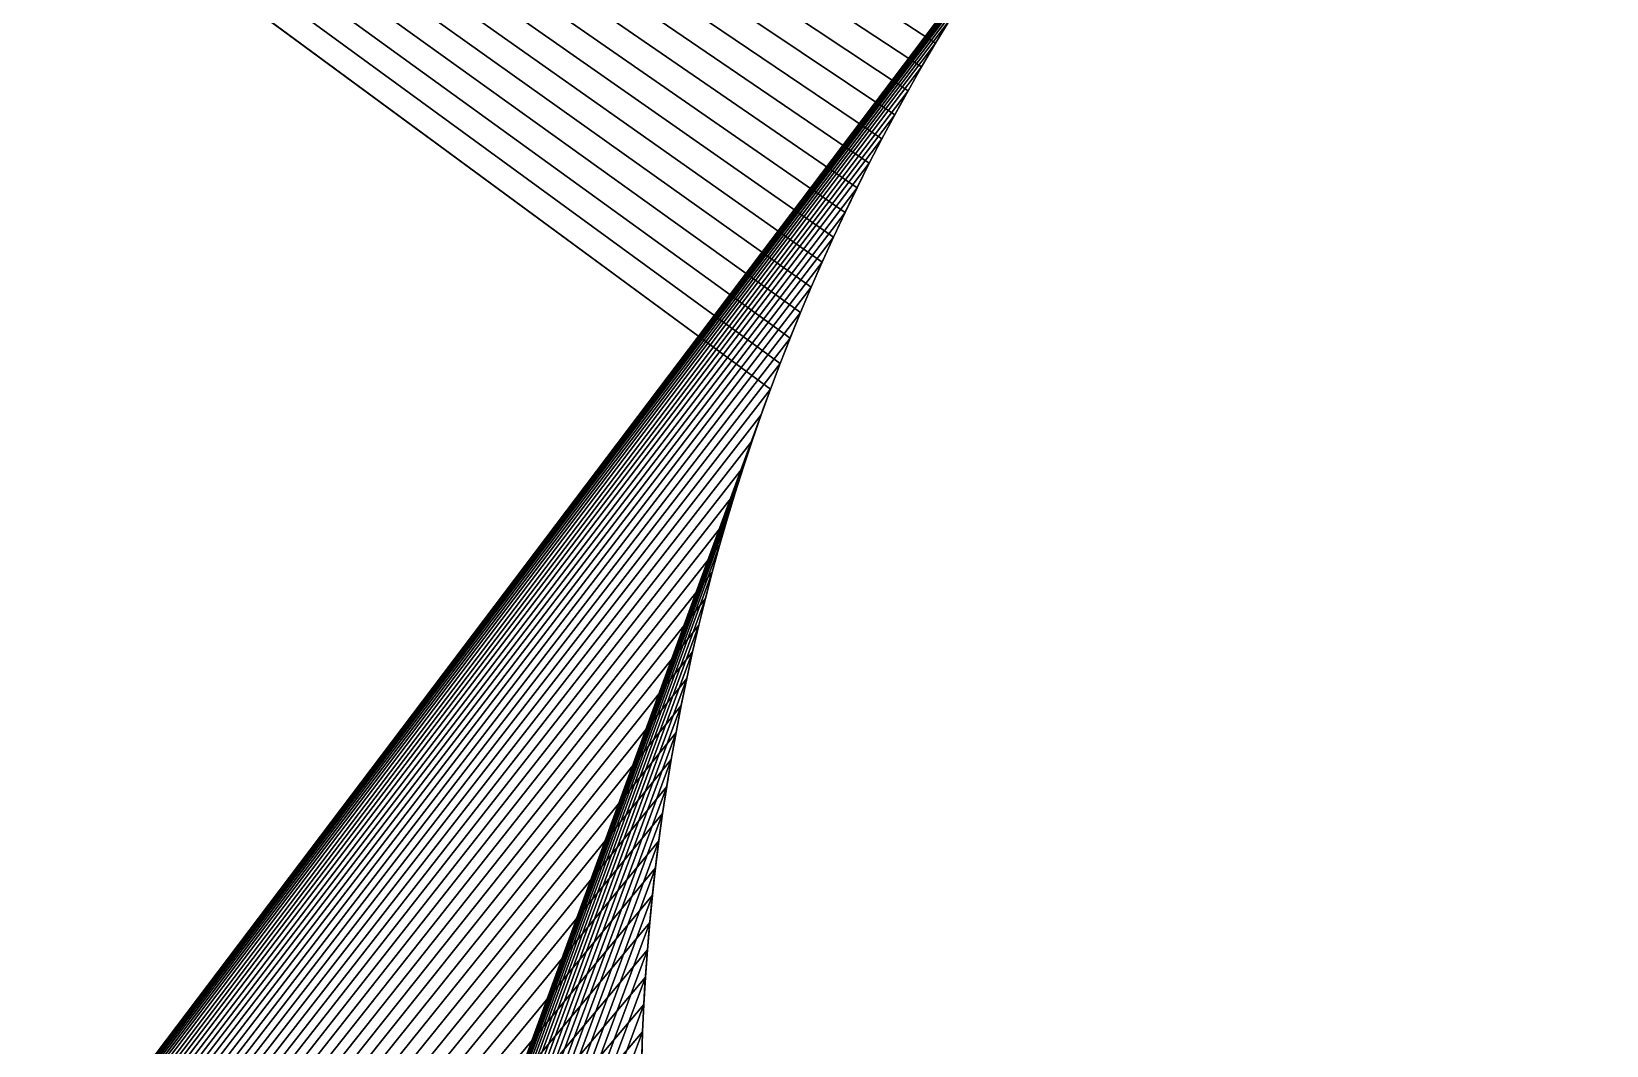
# Model space of a CAD drawing. Header units: millimetres. Extents: x 2995 to 3227, y 1383 to 1648.
# Drawn here: x 3193.786 to 3195.29, y 1563.728 to 1564.696 of the extents above; entities that cross this region are included whole.
import ezdxf

# ---------------------------------------------------------------- set-up
doc = ezdxf.new("R2010")
doc.units = ezdxf.units.MM

# ---------------------------------------------------------------- blocks, each defined once
blk = doc.blocks.new('Mastil_5')
for p, q in [((29.0244, 41.2812, -3), (29.0244, 41.2812, 5)), ((29.047, 41.2679, -3), (29.047, 41.2679, 5)), ((29.0698, 41.255, -3), (29.0698, 41.255, 5)), ((29.0927, 41.2424, -3), (29.0927, 41.2424, 5)), ((29.1158, 41.23, -3), (29.1158, 41.23, 5)), ((29.139, 41.218, -3), (29.139, 41.218, 5)), ((29.1624, 41.2063, -3), (29.1624, 41.2063, 5)), ((29.186, 41.1948, -3), (29.186, 41.1948, 5)), ((29.2097, 41.1837, -3), (29.2097, 41.1837, 5)), ((29.2335, 41.1729, -3), (29.2335, 41.1729, 5)), ((29.2575, 41.1624, -3), (29.2575, 41.1624, 5)), ((29.2816, 41.1522, -3), (29.2816, 41.1522, 5)), ((29.3059, 41.1424, -3), (29.3059, 41.1424, 5)), ((29.3303, 41.1328, -3), (29.3303, 41.1328, 5)), ((29.3548, 41.1236, -3), (29.3548, 41.1236, 5)), ((29.3794, 41.1147, -3), (29.3794, 41.1147, 5)), ((29.4041, 41.1061, -3), (29.4041, 41.1061, 5)), ((29.429, 41.0979, -3), (29.429, 41.0979, 5)), ((29.4539, 41.09, -3), (29.4539, 41.09, 5)), ((29.479, 41.0824, -3), (29.479, 41.0824, 5)), ((29.5041, 41.0751, -3), (29.5041, 41.0751, 5)), ((29.5294, 41.0681, -3), (29.5294, 41.0681, 5)), ((29.5547, 41.0615, -3), (29.5547, 41.0615, 5)), ((29.5801, 41.0553, -3), (29.5801, 41.0553, 5)), ((29.6056, 41.0493, -3), (29.6056, 41.0493, 5)), ((29.6312, 41.0437, -3), (29.6312, 41.0437, 5)), ((29.6568, 41.0384, -3), (29.6568, 41.0384, 5)), ((29.6825, 41.0335, -3), (29.6825, 41.0335, 5)), ((29.7083, 41.0289, -3), (29.7083, 41.0289, 5)), ((29.7341, 41.0246, -3), (29.7341, 41.0246, 5)), ((29.76, 41.0207, -3), (29.76, 41.0207, 5)), ((29.786, 41.0171, -3), (29.786, 41.0171, 5)), ((29.8119, 41.0139, -3), (29.8119, 41.0139, 5)), ((29.8379, 41.011, -3), (29.8379, 41.011, 5)), ((29.864, 41.0084, -3), (29.864, 41.0084, 5)), ((29.8901, 41.0062, -3), (29.8901, 41.0062, 5)), ((29.9162, 41.0043, -3), (29.9162, 41.0043, 5)), ((29.9423, 41.0027, -3), (29.9423, 41.0027, 5)), ((29.9685, 41.0015, -3), (29.9685, 41.0015, 5))]:
    blk.add_line(p, q)
at = {"color": 250, "true_color": 0x1e1e1e, "extrusion": (4.81911e-13, -4.51195e-14, -1)}
blk.add_arc((-30.047, 43, 3), 2, 270, 0, dxfattribs=at)
at = {"color": 250, "true_color": 0x1e1e1e, "extrusion": (4.81911e-13, -4.58245e-14, -1)}
blk.add_arc((-30.047, 43, -5), 2, 270, 0, dxfattribs=at)
at = {"color": 250, "true_color": 0x1e1e1e}
mesh = blk.add_polyface(dxfattribs=at)
corners = [(28.1085, 42.5077, 5), (25.5842, 36, 5), (28.1152, 42.4824, 5), (28.1221, 42.4571, 5), (30.047, 41, 5), (35.8953, 40.4973, 5), (48.3872, 41, 5), (35.7909, 40.489, 5), (35.6871, 40.4754, 5), (35.5842, 40.4563, 5), (35.4824, 40.4319, 5), (35.382, 40.4021, 5), (35.2833, 40.3672, 5), (35.1865, 40.3271, 5), (35.092, 40.282, 5), (35, 40.2321, 5), (34.9107, 40.1773, 5), (34.8244, 40.118, 5), (34.7414, 40.0543, 5), (34.6617, 39.9863, 5), (34.5858, 39.9142, 5), (36, 40.5, 5), (36.1047, 40.4973, 5), (36.2091, 40.489, 5), (36.3129, 40.4754, 5), (36.4158, 40.4563, 5), (36.5176, 40.4319, 5), (36.618, 40.4021, 5), (36.7167, 40.3672, 5), (36.8135, 40.3271, 5), (36.908, 40.282, 5), (37, 40.2321, 5), (37.0893, 40.1773, 5), (37.1756, 40.118, 5), (37.2586, 40.0543, 5), (37.3383, 39.9863, 5), (37.4142, 39.9142, 5)]
mesh.append_faces([[corners[k] for k in face] for face in [(0, 1, 2), (2, 1, 3), (4, 5, 6), (5, 4, 7), (7, 4, 8), (8, 4, 9), (9, 4, 10), (10, 4, 11), (11, 4, 12), (12, 4, 13), (13, 4, 14), (14, 4, 15), (15, 4, 16), (16, 4, 17), (17, 4, 18), (18, 4, 19), (19, 4, 20)]], dxfattribs={"vtx0": -1, "vtx1": -1, "color": 250})
mesh.append_faces([[corners[k] for k in face] for face in [(6, 5, 21), (6, 21, 22), (6, 22, 23), (6, 23, 24), (6, 24, 25), (6, 25, 26), (6, 26, 27), (6, 27, 28), (6, 28, 29), (6, 29, 30), (6, 30, 31), (6, 31, 32), (6, 32, 33), (6, 33, 34), (6, 34, 35), (6, 35, 36)]], dxfattribs={"vtx0": -1, "vtx2": -1, "color": 250})
mesh = blk.add_polyface(dxfattribs=at)
corners = [(28.5093, 41.7211, 5), (25.5842, 36, 5), (28.5262, 41.7011, 5), (28.5433, 41.6813, 5), (28.5607, 41.6617, 5), (28.5784, 41.6424, 5), (28.5963, 41.6233, 5), (28.6144, 41.6044, 5), (28.6328, 41.5858, 5), (28.6514, 41.5674, 5), (28.6703, 41.5493, 5), (28.6894, 41.5314, 5), (28.7087, 41.5137, 5), (28.7283, 41.4963, 5), (28.7481, 41.4792, 5), (28.7681, 41.4623, 5), (28.7884, 41.4457, 5), (28.8088, 41.4294, 5), (28.8295, 41.4133, 5), (28.8504, 41.3975, 5), (34.8244, 36.882, 5), (28.8714, 41.382, 5), (28.8927, 41.3667, 5), (28.9142, 41.3517, 5), (28.9359, 41.3371, 5), (28.9577, 41.3227, 5), (28.9798, 41.3085, 5), (29.002, 41.2947, 5), (29.0244, 41.2812, 5), (29.047, 41.2679, 5), (29.0698, 41.255, 5), (29.0927, 41.2424, 5), (29.1158, 41.23, 5), (29.139, 41.218, 5), (29.1624, 41.2063, 5), (29.186, 41.1948, 5)]
mesh.append_faces([[corners[k] for k in face] for face in [(0, 1, 2), (2, 1, 3), (3, 1, 4), (4, 1, 5), (5, 1, 6), (6, 1, 7), (7, 1, 8), (8, 1, 9), (9, 1, 10), (10, 1, 11), (11, 1, 12), (12, 1, 13), (13, 1, 14), (14, 1, 15), (15, 1, 16), (16, 1, 17), (17, 1, 18), (18, 1, 19), (19, 20, 21), (21, 20, 22), (22, 20, 23), (23, 20, 24), (24, 20, 25), (25, 20, 26), (26, 20, 27), (27, 20, 28), (28, 20, 29), (29, 20, 30), (30, 20, 31), (31, 20, 32), (32, 20, 33), (33, 20, 34), (34, 20, 35)]], dxfattribs={"vtx0": -1, "vtx1": -1, "color": 250})
mesh = blk.add_polyface(dxfattribs=at)
corners = [(28.8504, 41.3975, 5), (25.5842, 36, 5), (34.8244, 36.882, 5), (34.9107, 36.8227, 5), (35, 36.7679, 5), (35.092, 36.718, 5), (35.1865, 36.6729, 5), (35.2833, 36.6328, 5), (35.382, 36.5979, 5), (35.4824, 36.5681, 5), (35.5842, 36.5437, 5), (35.6871, 36.5246, 5), (35.7909, 36.511, 5), (35.8953, 36.5027, 5), (43.3477, 36, 5), (29.2097, 41.1837, 5), (34.7414, 36.9457, 5), (29.9685, 41.0015, 5), (34.6617, 37.0137, 5), (30.047, 41, 5), (34.5858, 37.0858, 5), (34.5137, 37.1617, 5), (34.4457, 37.2414, 5), (34.382, 37.3244, 5), (34.3227, 37.4107, 5), (34.2679, 37.5, 5), (34.218, 37.592, 5), (34.1729, 37.6865, 5), (34.1328, 37.7833, 5), (34.0979, 37.882, 5), (34.0681, 37.9824, 5), (34.0437, 38.0842, 5), (34.0246, 38.1871, 5), (34.011, 38.2909, 5), (34.0027, 38.3953, 5), (36, 36.5, 5), (36.1047, 36.5027, 5)]
mesh.append_faces([[corners[k] for k in face] for face in [(2, 1, 3), (3, 1, 4), (4, 1, 5), (5, 1, 6), (6, 1, 7), (7, 1, 8), (8, 1, 9), (9, 1, 10), (10, 1, 11), (11, 1, 12), (12, 1, 13), (13, 14, 35), (35, 14, 36)]], dxfattribs={"vtx0": -1, "vtx1": -1, "color": 250})
mesh.append_faces([[corners[k] for k in face] for face in [(0, 1, 2)]], dxfattribs={"vtx0": -1, "vtx1": -1, "vtx2": -1, "color": 250})
mesh.append_faces([[corners[k] for k in face] for face in [(13, 1, 14), (15, 2, 16), (17, 16, 18), (19, 18, 20), (19, 20, 21), (19, 21, 22), (19, 22, 23), (19, 23, 24), (19, 24, 25), (19, 25, 26), (19, 26, 27), (19, 27, 28), (19, 28, 29), (19, 29, 30), (19, 30, 31), (19, 31, 32), (19, 32, 33), (19, 33, 34)]], dxfattribs={"vtx0": -1, "vtx2": -1, "color": 250})
mesh = blk.add_polyface(dxfattribs=at)
corners = [(25.5842, 36, -3), (29.002, 41.2947, -3), (29.0244, 41.2812, -3), (29.047, 41.2679, -3), (29.0698, 41.255, -3), (29.0927, 41.2424, -3), (29.1158, 41.23, -3), (29.139, 41.218, -3), (29.1624, 41.2063, -3), (29.186, 41.1948, -3), (29.2097, 41.1837, -3), (29.2335, 41.1729, -3), (29.2575, 41.1624, -3), (29.2816, 41.1522, -3), (29.3059, 41.1424, -3), (29.3303, 41.1328, -3), (29.3548, 41.1236, -3), (43.3477, 36, -3), (29.3794, 41.1147, -3), (29.4041, 41.1061, -3), (29.429, 41.0979, -3), (29.4539, 41.09, -3), (29.479, 41.0824, -3), (29.5041, 41.0751, -3), (29.5294, 41.0681, -3), (29.5547, 41.0615, -3), (29.5801, 41.0553, -3), (29.6056, 41.0493, -3), (29.6312, 41.0437, -3), (29.6568, 41.0384, -3), (29.6825, 41.0335, -3), (29.7083, 41.0289, -3), (29.7341, 41.0246, -3), (29.76, 41.0207, -3), (29.786, 41.0171, -3), (29.8119, 41.0139, -3), (29.8379, 41.011, -3), (29.864, 41.0084, -3)]
mesh.append_faces([[corners[k] for k in face] for face in [(0, 1, 2), (0, 2, 3), (0, 3, 4), (0, 4, 5), (0, 5, 6), (0, 6, 7), (0, 7, 8), (0, 8, 9), (0, 9, 10), (0, 10, 11), (0, 11, 12), (0, 12, 13), (0, 13, 14), (0, 14, 15), (0, 15, 16), (17, 16, 18), (17, 18, 19), (17, 19, 20), (17, 20, 21), (17, 21, 22), (17, 22, 23), (17, 23, 24), (17, 24, 25), (17, 25, 26), (17, 26, 27), (17, 27, 28), (17, 28, 29), (17, 29, 30), (17, 30, 31), (17, 31, 32), (17, 32, 33), (17, 33, 34), (17, 34, 35), (17, 35, 36), (17, 36, 37)]], dxfattribs={"vtx0": -1, "vtx2": -1, "color": 250})
mesh = blk.add_polyface(dxfattribs=at)
corners = [(29.002, 41.2947, -3), (29.0244, 41.2812, 5), (29.0244, 41.2812, -3), (29.002, 41.2947, 5)]
mesh.append_faces([[corners[k] for k in face] for face in [(0, 1, 2), (1, 0, 3)]], dxfattribs={"vtx0": -1, "color": 250})
mesh = blk.add_polyface(dxfattribs=at)
corners = [(29.0244, 41.2812, 5), (29.047, 41.2679, -3), (29.0244, 41.2812, -3), (29.047, 41.2679, 5)]
mesh.append_faces([[corners[k] for k in face] for face in [(0, 1, 2), (1, 0, 3)]], dxfattribs={"vtx0": -1, "color": 250})
mesh = blk.add_polyface(dxfattribs=at)
corners = [(29.047, 41.2679, 5), (29.0698, 41.255, -3), (29.047, 41.2679, -3), (29.0698, 41.255, 5)]
mesh.append_faces([[corners[k] for k in face] for face in [(0, 1, 2), (1, 0, 3)]], dxfattribs={"vtx0": -1, "color": 250})
mesh = blk.add_polyface(dxfattribs=at)
corners = [(29.0698, 41.255, -3), (29.0927, 41.2424, 5), (29.0927, 41.2424, -3), (29.0698, 41.255, 5)]
mesh.append_faces([[corners[k] for k in face] for face in [(0, 1, 2), (1, 0, 3)]], dxfattribs={"vtx0": -1, "color": 250})
mesh = blk.add_polyface(dxfattribs=at)
corners = [(29.0927, 41.2424, 5), (29.1158, 41.23, -3), (29.0927, 41.2424, -3), (29.1158, 41.23, 5)]
mesh.append_faces([[corners[k] for k in face] for face in [(0, 1, 2), (1, 0, 3)]], dxfattribs={"vtx0": -1, "color": 250})
mesh = blk.add_polyface(dxfattribs=at)
corners = [(29.1158, 41.23, -3), (29.139, 41.218, 5), (29.139, 41.218, -3), (29.1158, 41.23, 5)]
mesh.append_faces([[corners[k] for k in face] for face in [(0, 1, 2), (1, 0, 3)]], dxfattribs={"vtx0": -1, "color": 250})
mesh = blk.add_polyface(dxfattribs=at)
corners = [(29.139, 41.218, 5), (29.1624, 41.2063, -3), (29.139, 41.218, -3), (29.1624, 41.2063, 5)]
mesh.append_faces([[corners[k] for k in face] for face in [(0, 1, 2), (1, 0, 3)]], dxfattribs={"vtx0": -1, "color": 250})
mesh = blk.add_polyface(dxfattribs=at)
corners = [(29.1624, 41.2063, 5), (29.186, 41.1948, -3), (29.1624, 41.2063, -3), (29.186, 41.1948, 5)]
mesh.append_faces([[corners[k] for k in face] for face in [(0, 1, 2), (1, 0, 3)]], dxfattribs={"vtx0": -1, "color": 250})
mesh = blk.add_polyface(dxfattribs=at)
corners = [(29.186, 41.1948, 5), (29.2097, 41.1837, -3), (29.186, 41.1948, -3), (29.2097, 41.1837, 5)]
mesh.append_faces([[corners[k] for k in face] for face in [(0, 1, 2), (1, 0, 3)]], dxfattribs={"vtx0": -1, "color": 250})
mesh = blk.add_polyface(dxfattribs=at)
corners = [(29.186, 41.1948, 5), (34.8244, 36.882, 5), (29.2097, 41.1837, 5), (34.7414, 36.9457, 5), (29.2335, 41.1729, 5), (29.2575, 41.1624, 5), (29.2816, 41.1522, 5), (29.3059, 41.1424, 5), (29.3303, 41.1328, 5), (29.3548, 41.1236, 5), (29.3794, 41.1147, 5), (29.4041, 41.1061, 5), (29.429, 41.0979, 5), (29.4539, 41.09, 5), (29.479, 41.0824, 5), (29.5041, 41.0751, 5), (29.5294, 41.0681, 5), (29.5547, 41.0615, 5), (29.5801, 41.0553, 5), (29.6056, 41.0493, 5), (29.6312, 41.0437, 5), (29.6568, 41.0384, 5), (29.6825, 41.0335, 5), (29.7083, 41.0289, 5), (29.7341, 41.0246, 5), (29.76, 41.0207, 5), (29.786, 41.0171, 5), (29.8119, 41.0139, 5), (29.8379, 41.011, 5), (29.864, 41.0084, 5), (29.8901, 41.0062, 5), (29.9162, 41.0043, 5), (29.9423, 41.0027, 5), (29.9685, 41.0015, 5), (34.6617, 37.0137, 5), (29.9946, 41.0007, 5)]
mesh.append_faces([[corners[k] for k in face] for face in [(0, 1, 2), (2, 3, 4), (4, 3, 5), (5, 3, 6), (6, 3, 7), (7, 3, 8), (8, 3, 9), (9, 3, 10), (10, 3, 11), (11, 3, 12), (12, 3, 13), (13, 3, 14), (14, 3, 15), (15, 3, 16), (16, 3, 17), (17, 3, 18), (18, 3, 19), (19, 3, 20), (20, 3, 21), (21, 3, 22), (22, 3, 23), (23, 3, 24), (24, 3, 25), (25, 3, 26), (26, 3, 27), (27, 3, 28), (28, 3, 29), (29, 3, 30), (30, 3, 31), (31, 3, 32), (32, 3, 33), (33, 34, 35)]], dxfattribs={"vtx0": -1, "vtx1": -1, "color": 250})
mesh = blk.add_polyface(dxfattribs=at)
corners = [(29.2097, 41.1837, 5), (29.2335, 41.1729, -3), (29.2097, 41.1837, -3), (29.2335, 41.1729, 5)]
mesh.append_faces([[corners[k] for k in face] for face in [(0, 1, 2), (1, 0, 3)]], dxfattribs={"vtx0": -1, "color": 250})
mesh = blk.add_polyface(dxfattribs=at)
corners = [(29.2335, 41.1729, -3), (29.2575, 41.1624, 5), (29.2575, 41.1624, -3), (29.2335, 41.1729, 5)]
mesh.append_faces([[corners[k] for k in face] for face in [(0, 1, 2), (1, 0, 3)]], dxfattribs={"vtx0": -1, "color": 250})
mesh = blk.add_polyface(dxfattribs=at)
corners = [(29.2575, 41.1624, 5), (29.2816, 41.1522, -3), (29.2575, 41.1624, -3), (29.2816, 41.1522, 5)]
mesh.append_faces([[corners[k] for k in face] for face in [(0, 1, 2), (1, 0, 3)]], dxfattribs={"vtx0": -1, "color": 250})
mesh = blk.add_polyface(dxfattribs=at)
corners = [(29.2816, 41.1522, 5), (29.3059, 41.1424, -3), (29.2816, 41.1522, -3), (29.3059, 41.1424, 5)]
mesh.append_faces([[corners[k] for k in face] for face in [(0, 1, 2), (1, 0, 3)]], dxfattribs={"vtx0": -1, "color": 250})
mesh = blk.add_polyface(dxfattribs=at)
corners = [(29.3059, 41.1424, 5), (29.3303, 41.1328, -3), (29.3059, 41.1424, -3), (29.3303, 41.1328, 5)]
mesh.append_faces([[corners[k] for k in face] for face in [(0, 1, 2), (1, 0, 3)]], dxfattribs={"vtx0": -1, "color": 250})
mesh = blk.add_polyface(dxfattribs=at)
corners = [(25.5842, 36, -3), (29.3548, 41.1236, -3), (43.3477, 36, -3), (29.864, 41.0084, -3), (29.8901, 41.0062, -3), (29.9162, 41.0043, -3), (29.9423, 41.0027, -3), (29.9685, 41.0015, -3), (29.9946, 41.0007, -3), (30.0208, 41.0002, -3), (30.047, 41, -3), (48.3872, 41, -3), (43.3767, 35.9999, -3), (43.4057, 35.9994, -3), (43.4347, 35.9987, -3), (43.4637, 35.9976, -3), (43.4927, 35.9963, -3), (43.5217, 35.9946, -3), (43.5506, 35.9927, -3), (43.5795, 35.9905, -3), (43.6084, 35.988, -3), (43.6373, 35.9851, -3), (43.6662, 35.982, -3), (43.695, 35.9786, -3), (43.7237, 35.9749, -3), (43.7525, 35.9709, -3), (43.7812, 35.9666, -3), (43.8098, 35.962, -3), (43.8384, 35.9571, -3), (43.867, 35.952, -3), (43.8954, 35.9465, -3), (43.9239, 35.9407, -3), (43.9523, 35.9347, -3), (43.9806, 35.9283, -3), (44.0088, 35.9217, -3), (44.037, 35.9148, -3), (44.0651, 35.9076, -3)]
mesh.append_faces([[corners[k] for k in face] for face in [(0, 1, 2), (2, 11, 12), (12, 11, 13), (13, 11, 14), (14, 11, 15), (15, 11, 16), (16, 11, 17), (17, 11, 18), (18, 11, 19), (19, 11, 20), (20, 11, 21), (21, 11, 22), (22, 11, 23), (23, 11, 24), (24, 11, 25), (25, 11, 26), (26, 11, 27), (27, 11, 28), (28, 11, 29), (29, 11, 30), (30, 11, 31), (31, 11, 32), (32, 11, 33), (33, 11, 34), (34, 11, 35), (35, 11, 36)]], dxfattribs={"vtx0": -1, "vtx1": -1, "color": 250})
mesh.append_faces([[corners[k] for k in face] for face in [(2, 3, 4), (2, 4, 5), (2, 5, 6), (2, 6, 7), (2, 7, 8), (2, 8, 9), (2, 9, 10), (2, 10, 11)]], dxfattribs={"vtx0": -1, "vtx2": -1, "color": 250})
mesh = blk.add_polyface(dxfattribs=at)
corners = [(29.3303, 41.1328, 5), (29.3548, 41.1236, -3), (29.3303, 41.1328, -3), (29.3548, 41.1236, 5)]
mesh.append_faces([[corners[k] for k in face] for face in [(0, 1, 2), (1, 0, 3)]], dxfattribs={"vtx0": -1, "color": 250})
mesh = blk.add_polyface(dxfattribs=at)
corners = [(29.3548, 41.1236, 5), (29.3794, 41.1147, -3), (29.3548, 41.1236, -3), (29.3794, 41.1147, 5)]
mesh.append_faces([[corners[k] for k in face] for face in [(0, 1, 2), (1, 0, 3)]], dxfattribs={"vtx0": -1, "color": 250})
mesh = blk.add_polyface(dxfattribs=at)
corners = [(29.3794, 41.1147, 5), (29.4041, 41.1061, -3), (29.3794, 41.1147, -3), (29.4041, 41.1061, 5)]
mesh.append_faces([[corners[k] for k in face] for face in [(0, 1, 2), (1, 0, 3)]], dxfattribs={"vtx0": -1, "color": 250})
mesh = blk.add_polyface(dxfattribs=at)
corners = [(29.4041, 41.1061, 5), (29.429, 41.0979, -3), (29.4041, 41.1061, -3), (29.429, 41.0979, 5)]
mesh.append_faces([[corners[k] for k in face] for face in [(0, 1, 2), (1, 0, 3)]], dxfattribs={"vtx0": -1, "color": 250})
mesh = blk.add_polyface(dxfattribs=at)
corners = [(29.429, 41.0979, 5), (29.4539, 41.09, -3), (29.429, 41.0979, -3), (29.4539, 41.09, 5)]
mesh.append_faces([[corners[k] for k in face] for face in [(0, 1, 2), (1, 0, 3)]], dxfattribs={"vtx0": -1, "color": 250})
mesh = blk.add_polyface(dxfattribs=at)
corners = [(29.4539, 41.09, -3), (29.479, 41.0824, 5), (29.479, 41.0824, -3), (29.4539, 41.09, 5)]
mesh.append_faces([[corners[k] for k in face] for face in [(0, 1, 2), (1, 0, 3)]], dxfattribs={"vtx0": -1, "color": 250})
mesh = blk.add_polyface(dxfattribs=at)
corners = [(29.479, 41.0824, 5), (29.5041, 41.0751, -3), (29.479, 41.0824, -3), (29.5041, 41.0751, 5)]
mesh.append_faces([[corners[k] for k in face] for face in [(0, 1, 2), (1, 0, 3)]], dxfattribs={"vtx0": -1, "color": 250})
mesh = blk.add_polyface(dxfattribs=at)
corners = [(29.5041, 41.0751, 5), (29.5294, 41.0681, -3), (29.5041, 41.0751, -3), (29.5294, 41.0681, 5)]
mesh.append_faces([[corners[k] for k in face] for face in [(0, 1, 2), (1, 0, 3)]], dxfattribs={"vtx0": -1, "color": 250})
mesh = blk.add_polyface(dxfattribs=at)
corners = [(29.5294, 41.0681, 5), (29.5547, 41.0615, -3), (29.5294, 41.0681, -3), (29.5547, 41.0615, 5)]
mesh.append_faces([[corners[k] for k in face] for face in [(0, 1, 2), (1, 0, 3)]], dxfattribs={"vtx0": -1, "color": 250})
mesh = blk.add_polyface(dxfattribs=at)
corners = [(29.5547, 41.0615, -3), (29.5801, 41.0553, 5), (29.5801, 41.0553, -3), (29.5547, 41.0615, 5)]
mesh.append_faces([[corners[k] for k in face] for face in [(0, 1, 2), (1, 0, 3)]], dxfattribs={"vtx0": -1, "color": 250})
mesh = blk.add_polyface(dxfattribs=at)
corners = [(29.5801, 41.0553, 5), (29.6056, 41.0493, -3), (29.5801, 41.0553, -3), (29.6056, 41.0493, 5)]
mesh.append_faces([[corners[k] for k in face] for face in [(0, 1, 2), (1, 0, 3)]], dxfattribs={"vtx0": -1, "color": 250})
mesh = blk.add_polyface(dxfattribs=at)
corners = [(29.6056, 41.0493, 5), (29.6312, 41.0437, -3), (29.6056, 41.0493, -3), (29.6312, 41.0437, 5)]
mesh.append_faces([[corners[k] for k in face] for face in [(0, 1, 2), (1, 0, 3)]], dxfattribs={"vtx0": -1, "color": 250})
mesh = blk.add_polyface(dxfattribs=at)
corners = [(29.6312, 41.0437, 5), (29.6568, 41.0384, -3), (29.6312, 41.0437, -3), (29.6568, 41.0384, 5)]
mesh.append_faces([[corners[k] for k in face] for face in [(0, 1, 2), (1, 0, 3)]], dxfattribs={"vtx0": -1, "color": 250})
mesh = blk.add_polyface(dxfattribs=at)
corners = [(29.6568, 41.0384, 5), (29.6825, 41.0335, -3), (29.6568, 41.0384, -3), (29.6825, 41.0335, 5)]
mesh.append_faces([[corners[k] for k in face] for face in [(0, 1, 2), (1, 0, 3)]], dxfattribs={"vtx0": -1, "color": 250})
mesh = blk.add_polyface(dxfattribs=at)
corners = [(29.6825, 41.0335, 5), (29.7083, 41.0289, -3), (29.6825, 41.0335, -3), (29.7083, 41.0289, 5)]
mesh.append_faces([[corners[k] for k in face] for face in [(0, 1, 2), (1, 0, 3)]], dxfattribs={"vtx0": -1, "color": 250})
mesh = blk.add_polyface(dxfattribs=at)
corners = [(29.7083, 41.0289, 5), (29.7341, 41.0246, -3), (29.7083, 41.0289, -3), (29.7341, 41.0246, 5)]
mesh.append_faces([[corners[k] for k in face] for face in [(0, 1, 2), (1, 0, 3)]], dxfattribs={"vtx0": -1, "color": 250})
mesh = blk.add_polyface(dxfattribs=at)
corners = [(29.7341, 41.0246, -3), (29.76, 41.0207, 5), (29.76, 41.0207, -3), (29.7341, 41.0246, 5)]
mesh.append_faces([[corners[k] for k in face] for face in [(0, 1, 2), (1, 0, 3)]], dxfattribs={"vtx0": -1, "color": 250})
mesh = blk.add_polyface(dxfattribs=at)
corners = [(29.76, 41.0207, 5), (29.786, 41.0171, -3), (29.76, 41.0207, -3), (29.786, 41.0171, 5)]
mesh.append_faces([[corners[k] for k in face] for face in [(0, 1, 2), (1, 0, 3)]], dxfattribs={"vtx0": -1, "color": 250})
mesh = blk.add_polyface(dxfattribs=at)
corners = [(29.786, 41.0171, 5), (29.8119, 41.0139, -3), (29.786, 41.0171, -3), (29.8119, 41.0139, 5)]
mesh.append_faces([[corners[k] for k in face] for face in [(0, 1, 2), (1, 0, 3)]], dxfattribs={"vtx0": -1, "color": 250})
mesh = blk.add_polyface(dxfattribs=at)
corners = [(29.8119, 41.0139, 5), (29.8379, 41.011, -3), (29.8119, 41.0139, -3), (29.8379, 41.011, 5)]
mesh.append_faces([[corners[k] for k in face] for face in [(0, 1, 2), (1, 0, 3)]], dxfattribs={"vtx0": -1, "color": 250})
mesh = blk.add_polyface(dxfattribs=at)
corners = [(29.8379, 41.011, 5), (29.864, 41.0084, -3), (29.8379, 41.011, -3), (29.864, 41.0084, 5)]
mesh.append_faces([[corners[k] for k in face] for face in [(0, 1, 2), (1, 0, 3)]], dxfattribs={"vtx0": -1, "color": 250})
mesh = blk.add_polyface(dxfattribs=at)
corners = [(29.864, 41.0084, 5), (29.8901, 41.0062, -3), (29.864, 41.0084, -3), (29.8901, 41.0062, 5)]
mesh.append_faces([[corners[k] for k in face] for face in [(0, 1, 2), (1, 0, 3)]], dxfattribs={"vtx0": -1, "color": 250})
mesh = blk.add_polyface(dxfattribs=at)
corners = [(29.8901, 41.0062, -3), (29.9162, 41.0043, 5), (29.9162, 41.0043, -3), (29.8901, 41.0062, 5)]
mesh.append_faces([[corners[k] for k in face] for face in [(0, 1, 2), (1, 0, 3)]], dxfattribs={"vtx0": -1, "color": 250})
mesh = blk.add_polyface(dxfattribs=at)
corners = [(29.9162, 41.0043, 5), (29.9423, 41.0027, -3), (29.9162, 41.0043, -3), (29.9423, 41.0027, 5)]
mesh.append_faces([[corners[k] for k in face] for face in [(0, 1, 2), (1, 0, 3)]], dxfattribs={"vtx0": -1, "color": 250})
mesh = blk.add_polyface(dxfattribs=at)
corners = [(29.9423, 41.0027, 5), (29.9685, 41.0015, -3), (29.9423, 41.0027, -3), (29.9685, 41.0015, 5)]
mesh.append_faces([[corners[k] for k in face] for face in [(0, 1, 2), (1, 0, 3)]], dxfattribs={"vtx0": -1, "color": 250})
mesh = blk.add_polyface(dxfattribs=at)
corners = [(29.9685, 41.0015, -3), (29.9946, 41.0007, 5), (29.9946, 41.0007, -3), (29.9685, 41.0015, 5)]
mesh.append_faces([[corners[k] for k in face] for face in [(0, 1, 2), (1, 0, 3)]], dxfattribs={"vtx0": -1, "color": 250})

msp = doc.modelspace()

# ---------------------------------------------------------------- block references
at = {"rotation": 270}
msp.add_blockref('Mastil_5', (3153.3678, 1593.7095, 3), dxfattribs=at)

doc.saveas('drawing.dxf')
